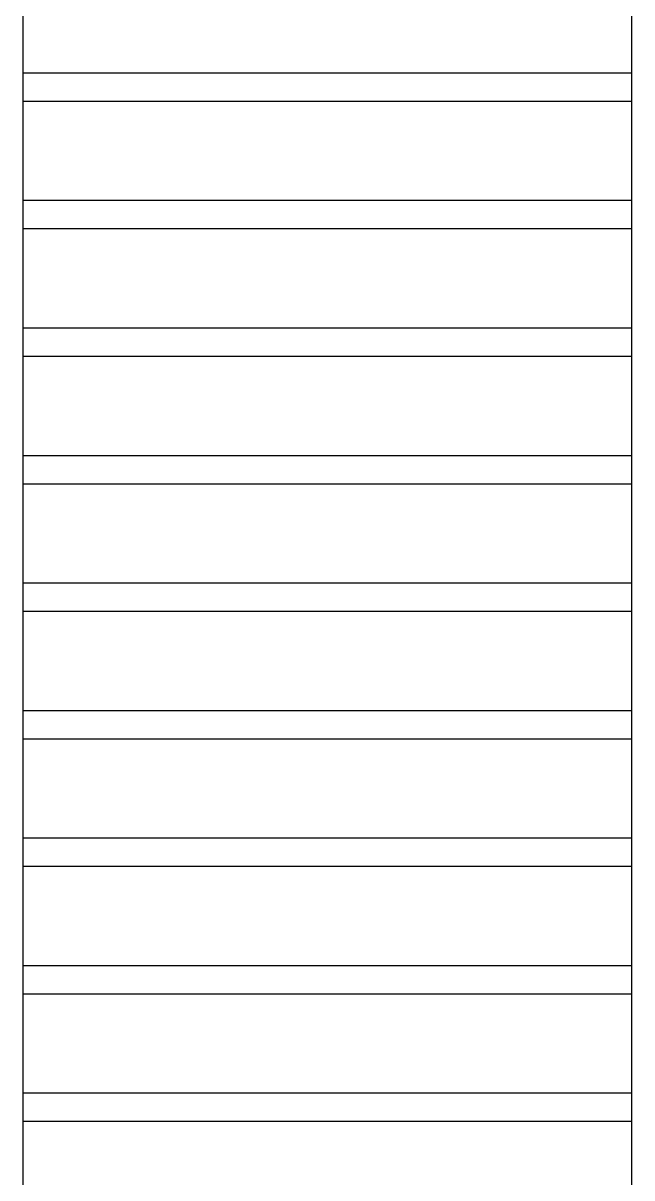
# Model space of a CAD drawing. Header units: millimetres. Extents: x 183355 to 194386, y -190559 to -183233.
# Drawn here: x 186407.2 to 186622.2, y -186981.7 to -186574.2 of the extents above; entities that cross this region are included whole.
import ezdxf

# ---------------------------------------------------------------- set-up
doc = ezdxf.new("R2010")
doc.units = ezdxf.units.MM
doc.header["$LTSCALE"] = 13
doc.layers.add('1', color=4, linetype='Continuous')
doc.layers.add('标注、文本', color=3, linetype='Continuous', lineweight=25)

# ---------------------------------------------------------------- blocks, each defined once
blk = doc.blocks.new('A$C43ED4F5E')
at = {"layer": '1', "ltscale": 5}
for p, q in [((1465, 33.71), (1465, 948.71)), ((1465, 33.71), (1465, 948.71)), ((1680, 103.71), (1680, 923.71)), ((1680, 103.71), (1680, 923.71)), ((1680, 608.71), (1465, 608.71)), ((1680, 608.71), (1465, 608.71)), ((1680, 608.71), (1465, 608.71)), ((1680, 608.71), (1465, 608.71)), ((1680, 608.71), (1465, 608.71)), ((1680, 608.71), (1465, 608.71)), ((1680, 608.71), (1465, 608.71)), ((1680, 608.71), (1465, 608.71)), ((1680, 608.71), (1465, 608.71)), ((1680, 608.71), (1465, 608.71)), ((1680, 608.71), (1465, 608.71)), ((1680, 608.71), (1465, 608.71)), ((1680, 608.71), (1465, 608.71)), ((1680, 608.71), (1465, 608.71)), ((1680, 608.71), (1465, 608.71)), ((1680, 608.71), (1465, 608.71)), ((1680, 598.71), (1465, 598.71)), ((1680, 598.71), (1465, 598.71)), ((1680, 598.71), (1465, 598.71)), ((1680, 598.71), (1465, 598.71)), ((1680, 598.71), (1465, 598.71)), ((1680, 598.71), (1465, 598.71)), ((1680, 598.71), (1465, 598.71)), ((1680, 598.71), (1465, 598.71)), ((1680, 598.71), (1465, 598.71)), ((1680, 598.71), (1465, 598.71)), ((1680, 598.71), (1465, 598.71)), ((1680, 598.71), (1465, 598.71)), ((1680, 563.71), (1465, 563.71)), ((1680, 563.71), (1465, 563.71)), ((1680, 563.71), (1465, 563.71)), ((1680, 563.71), (1465, 563.71)), ((1680, 563.71), (1465, 563.71)), ((1680, 563.71), (1465, 563.71)), ((1680, 563.71), (1465, 563.71)), ((1680, 563.71), (1465, 563.71)), ((1680, 563.71), (1465, 563.71)), ((1680, 563.71), (1465, 563.71)), ((1680, 563.71), (1465, 563.71)), ((1680, 563.71), (1465, 563.71)), ((1680, 563.71), (1465, 563.71)), ((1680, 563.71), (1465, 563.71)), ((1680, 563.71), (1465, 563.71)), ((1680, 563.71), (1465, 563.71)), ((1680, 553.71), (1465, 553.71)), ((1680, 553.71), (1465, 553.71)), ((1680, 553.71), (1465, 553.71)), ((1680, 553.71), (1465, 553.71)), ((1680, 553.71), (1465, 553.71)), ((1680, 553.71), (1465, 553.71)), ((1680, 553.71), (1465, 553.71)), ((1680, 553.71), (1465, 553.71)), ((1680, 553.71), (1465, 553.71)), ((1680, 553.71), (1465, 553.71)), ((1680, 553.71), (1465, 553.71)), ((1680, 553.71), (1465, 553.71)), ((1680, 518.71), (1465, 518.71)), ((1680, 518.71), (1465, 518.71)), ((1680, 508.71), (1465, 508.71)), ((1680, 508.71), (1465, 508.71)), ((1680, 473.71), (1465, 473.71)), ((1680, 473.71), (1465, 473.71)), ((1680, 463.71), (1465, 463.71)), ((1680, 463.71), (1465, 463.71)), ((1680, 428.71), (1465, 428.71)), ((1680, 428.71), (1465, 428.71)), ((1680, 418.71), (1465, 418.71)), ((1680, 418.71), (1465, 418.71)), ((1680, 383.71), (1465, 383.71)), ((1680, 383.71), (1465, 383.71)), ((1680, 373.71), (1465, 373.71)), ((1680, 373.71), (1465, 373.71)), ((1680, 338.71), (1465, 338.71)), ((1680, 338.71), (1465, 338.71)), ((1680, 328.71), (1465, 328.71)), ((1680, 328.71), (1465, 328.71)), ((1680, 293.71), (1465, 293.71)), ((1680, 293.71), (1465, 293.71)), ((1680, 283.71), (1465, 283.71)), ((1680, 283.71), (1465, 283.71)), ((1680, 248.71), (1465, 248.71)), ((1680, 248.71), (1465, 248.71)), ((1680, 238.71), (1465, 238.71)), ((1680, 238.71), (1465, 238.71))]:
    blk.add_line(p, q, dxfattribs=at)
at = {"layer": '标注、文本', "color": 4, "lineweight": 30}
for p, q in [((1465, 33.71), (1465, 948.71)), ((1465, 33.71), (1465, 948.71)), ((1680, 103.71), (1680, 923.71)), ((1680, 103.71), (1680, 923.71)), ((1680, 608.71), (1465, 608.71)), ((1680, 608.71), (1465, 608.71)), ((1680, 608.71), (1465, 608.71)), ((1680, 608.71), (1465, 608.71)), ((1680, 608.71), (1465, 608.71)), ((1680, 608.71), (1465, 608.71)), ((1680, 608.71), (1465, 608.71)), ((1680, 608.71), (1465, 608.71)), ((1680, 608.71), (1465, 608.71)), ((1680, 608.71), (1465, 608.71)), ((1680, 608.71), (1465, 608.71)), ((1680, 608.71), (1465, 608.71)), ((1680, 608.71), (1465, 608.71)), ((1680, 608.71), (1465, 608.71)), ((1680, 608.71), (1465, 608.71)), ((1680, 608.71), (1465, 608.71)), ((1680, 598.71), (1465, 598.71)), ((1680, 598.71), (1465, 598.71)), ((1680, 598.71), (1465, 598.71)), ((1680, 598.71), (1465, 598.71)), ((1680, 598.71), (1465, 598.71)), ((1680, 598.71), (1465, 598.71)), ((1680, 598.71), (1465, 598.71)), ((1680, 598.71), (1465, 598.71)), ((1680, 598.71), (1465, 598.71)), ((1680, 598.71), (1465, 598.71)), ((1680, 598.71), (1465, 598.71)), ((1680, 598.71), (1465, 598.71)), ((1680, 563.71), (1465, 563.71)), ((1680, 563.71), (1465, 563.71)), ((1680, 563.71), (1465, 563.71)), ((1680, 563.71), (1465, 563.71)), ((1680, 563.71), (1465, 563.71)), ((1680, 563.71), (1465, 563.71)), ((1680, 563.71), (1465, 563.71)), ((1680, 563.71), (1465, 563.71)), ((1680, 563.71), (1465, 563.71)), ((1680, 563.71), (1465, 563.71)), ((1680, 563.71), (1465, 563.71)), ((1680, 563.71), (1465, 563.71)), ((1680, 563.71), (1465, 563.71)), ((1680, 563.71), (1465, 563.71)), ((1680, 563.71), (1465, 563.71)), ((1680, 563.71), (1465, 563.71)), ((1680, 553.71), (1465, 553.71)), ((1680, 553.71), (1465, 553.71)), ((1680, 553.71), (1465, 553.71)), ((1680, 553.71), (1465, 553.71)), ((1680, 553.71), (1465, 553.71)), ((1680, 553.71), (1465, 553.71)), ((1680, 553.71), (1465, 553.71)), ((1680, 553.71), (1465, 553.71)), ((1680, 553.71), (1465, 553.71)), ((1680, 553.71), (1465, 553.71)), ((1680, 553.71), (1465, 553.71)), ((1680, 553.71), (1465, 553.71)), ((1680, 518.71), (1465, 518.71)), ((1680, 518.71), (1465, 518.71)), ((1680, 508.71), (1465, 508.71)), ((1680, 508.71), (1465, 508.71)), ((1680, 473.71), (1465, 473.71)), ((1680, 473.71), (1465, 473.71)), ((1680, 463.71), (1465, 463.71)), ((1680, 463.71), (1465, 463.71)), ((1680, 428.71), (1465, 428.71)), ((1680, 428.71), (1465, 428.71)), ((1680, 418.71), (1465, 418.71)), ((1680, 418.71), (1465, 418.71)), ((1680, 383.71), (1465, 383.71)), ((1680, 383.71), (1465, 383.71)), ((1680, 373.71), (1465, 373.71)), ((1680, 373.71), (1465, 373.71)), ((1680, 338.71), (1465, 338.71)), ((1680, 338.71), (1465, 338.71)), ((1680, 328.71), (1465, 328.71)), ((1680, 328.71), (1465, 328.71)), ((1680, 293.71), (1465, 293.71)), ((1680, 293.71), (1465, 293.71)), ((1680, 283.71), (1465, 283.71)), ((1680, 283.71), (1465, 283.71)), ((1680, 248.71), (1465, 248.71)), ((1680, 248.71), (1465, 248.71)), ((1680, 238.71), (1465, 238.71)), ((1680, 238.71), (1465, 238.71))]:
    blk.add_line(p, q, dxfattribs=at)

msp = doc.modelspace()

# ---------------------------------------------------------------- block references
at = {"layer": '标注、文本'}
msp.add_blockref('A$C43ED4F5E', (184942.215, -187200.597), dxfattribs=at)

doc.saveas('drawing.dxf')
